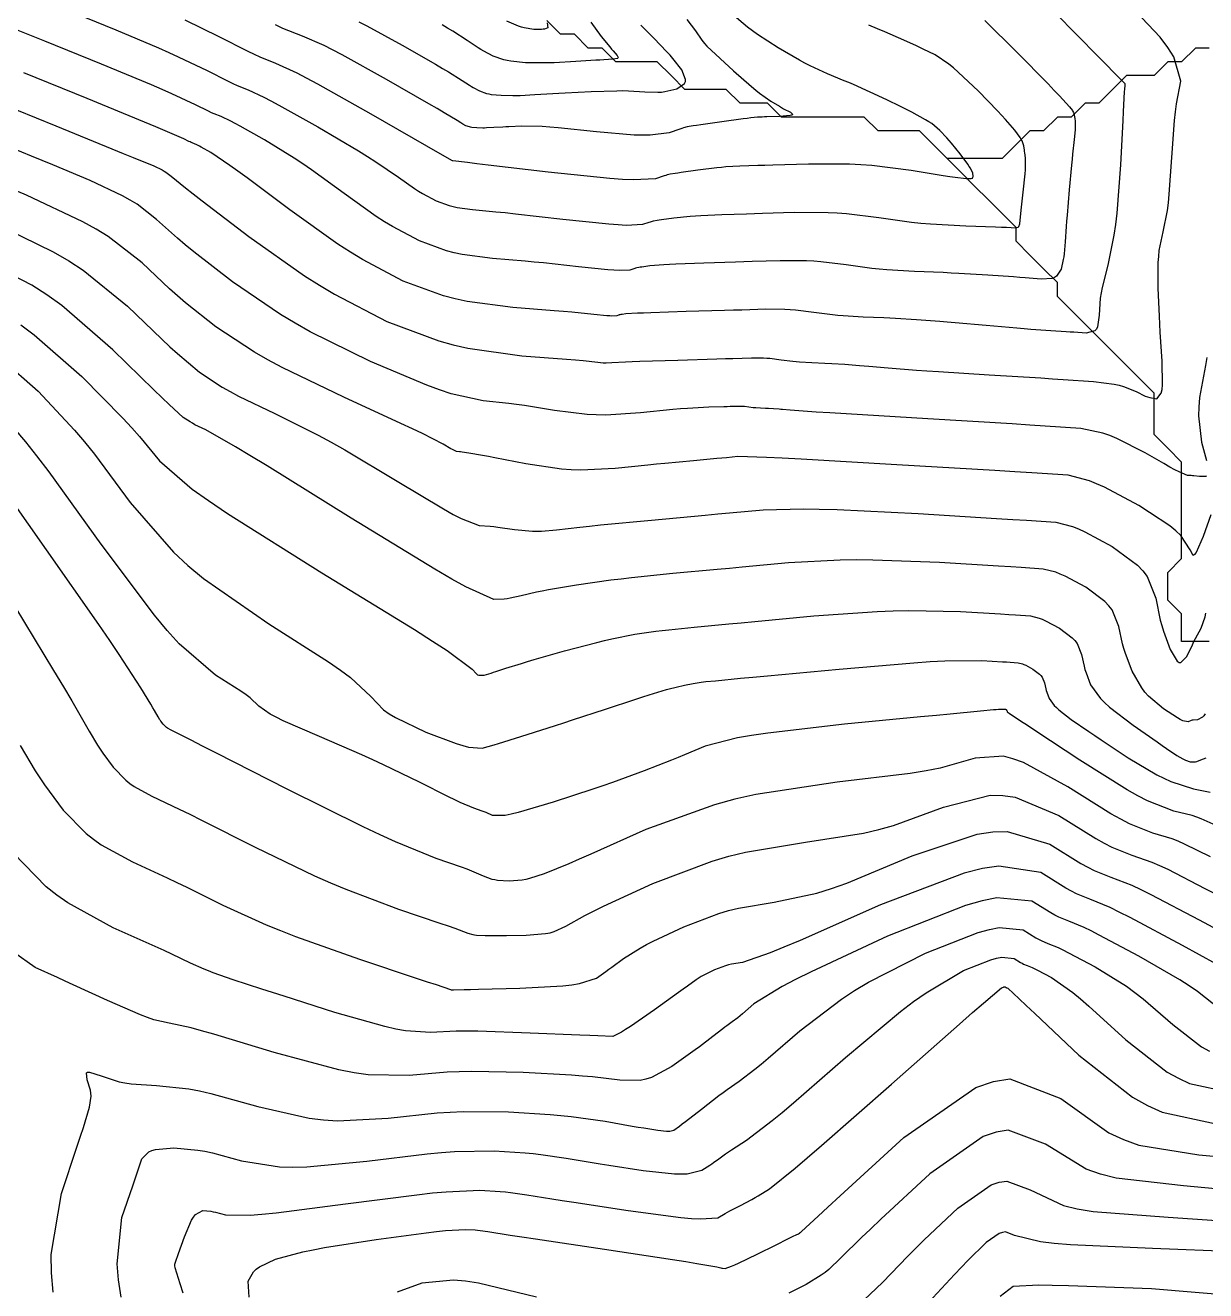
# Model space of a CAD drawing. Header units: metres. Extents: x 837117 to 838479, y 1189012 to 1191015.
# Drawn here: x 838249.1 to 838334.6, y 1189838.2 to 1189929.8 of the extents above; entities that cross this region are included whole.
import ezdxf

# ---------------------------------------------------------------- set-up
doc = ezdxf.new("R2010")
doc.units = ezdxf.units.M
doc.header["$LTSCALE"] = 0.3
for name, color, linetype in [('COTAS 10', 1, 'Continuous'), ('COTAS INT', 252, 'Continuous'), ('DRENAJE', 5, 'Continuous')]:
    doc.layers.add(name, color=color, linetype=linetype)

msp = doc.modelspace()

# ---------------------------------------------------------------- linework, layer by layer
at = {"layer": 'COTAS 10'}
for points in [[(838318.571, 1189930.184), (838320.894, 1189927.883), (838323.155, 1189925.578), (838323.607, 1189925.112), (838323.984, 1189924.72), (838324.719, 1189923.925), (838324.92, 1189923.646), (838324.96, 1189923.58), (838324.994, 1189923.518), (838325.06, 1189923.332), (838325.083, 1189923.166), (838325.09, 1189923.117), (838325.098, 1189923.066), (838325.126, 1189922.869), (838325.131, 1189922.543), (838325.123, 1189922.41), (838325.112, 1189922.259), (838325.041, 1189921.559), (838324.929, 1189920.498), (838324.893, 1189920.119), (838324.853, 1189919.703), (838324.689, 1189917.893), (838324.535, 1189916.067), (838324.501, 1189915.642), (838324.472, 1189915.251), (838324.399, 1189914.127), (838324.324, 1189913.279), (838324.293, 1189913.061), (838324.258, 1189912.851), (838324.095, 1189912.152), (838323.758, 1189911.647), (838323.614, 1189911.558), (838323.448, 1189911.491), (838322.662, 1189911.433), (838321.504, 1189911.529), (838321.102, 1189911.56), (838320.666, 1189911.592), (838318.797, 1189911.722), (838316.706, 1189911.849), (838316.13, 1189911.879), (838315.554, 1189911.907), (838313.484, 1189911.99), (838311.47, 1189912.105), (838310.93, 1189912.152), (838310.397, 1189912.207), (838308.537, 1189912.461), (838306.701, 1189912.689), (838306.183, 1189912.728), (838305.662, 1189912.755), (838303.745, 1189912.765), (838301.718, 1189912.703), (838301.126, 1189912.686), (838300.522, 1189912.668), (838298.233, 1189912.602), (838296.186, 1189912.528), (838295.735, 1189912.506), (838295.334, 1189912.482), (838294.303, 1189912.39), (838293.729, 1189912.31), (838293.617, 1189912.294), (838293.525, 1189912.281), (838293.359, 1189912.257), (838293.263, 1189912.228), (838293.214, 1189912.212), (838293.156, 1189912.193), (838292.866, 1189912.095), (838292.08, 1189912.057), (838291.708, 1189912.076), (838291.27, 1189912.108), (838289.134, 1189912.329), (838286.618, 1189912.605), (838285.941, 1189912.671), (838285.272, 1189912.734), (838282.926, 1189912.924), (838280.721, 1189913.219), (838280.141, 1189913.348), (838279.574, 1189913.496), (838277.637, 1189914.203), (838275.672, 1189915.239), (838275.088, 1189915.596), (838274.487, 1189915.984), (838272.17, 1189917.637), (838269.804, 1189919.36), (838269.173, 1189919.792), (838268.551, 1189920.204), (838266.389, 1189921.531), (838264.632, 1189922.517), (838264.266, 1189922.715), (838263.952, 1189922.88), (838263.25, 1189923.206), (838262.745, 1189923.408), (838262.555, 1189923.495), (838262.342, 1189923.596), (838261.394, 1189924.073), (838259.688, 1189924.866), (838258.998, 1189925.166), (838258.215, 1189925.501), (838254.6, 1189926.998), (838250.493, 1189928.672), (838249.4, 1189929.117), (838248.325, 1189929.555)], [(838290.033, 1189930.048), (838290.793, 1189929.012), (838291.403, 1189928.264), (838291.537, 1189928.104), (838291.655, 1189927.966), (838291.953, 1189927.638), (838292.026, 1189927.48), (838292.003, 1189927.448), (838291.961, 1189927.421), (838291.65, 1189927.367), (838290.973, 1189927.327), (838290.7, 1189927.31), (838290.389, 1189927.29), (838288.956, 1189927.194), (838287.378, 1189927.113), (838286.975, 1189927.102), (838286.588, 1189927.096), (838285.314, 1189927.115), (838284.238, 1189927.219), (838283.976, 1189927.267), (838283.73, 1189927.322), (838282.968, 1189927.59), (838282.278, 1189927.958), (838282.076, 1189928.076), (838281.869, 1189928.202), (838281.083, 1189928.717), (838280.037, 1189929.392), (838279.666, 1189929.618), (838279.26, 1189929.862)], [(838246.477, 1189915.665), (838251.097, 1189913.423), (838252.216, 1189912.761), (838253.266, 1189912.08), (838256.477, 1189909.469), (838258.956, 1189907.075), (838259.544, 1189906.531), (838260.089, 1189906.039), (838261.698, 1189904.69), (838263.343, 1189903.615), (838263.909, 1189903.295), (838264.524, 1189902.966), (838267.146, 1189901.698), (838270.292, 1189900.138), (838271.237, 1189899.625), (838272.214, 1189899.076), (838276.012, 1189896.801), (838279.361, 1189894.783), (838280.055, 1189894.396), (838280.649, 1189894.085), (838281.952, 1189893.582), (838282.737, 1189893.531), (838283.004, 1189893.504), (838283.293, 1189893.472), (838284.514, 1189893.308), (838285.809, 1189893.18), (838286.145, 1189893.169), (838286.47, 1189893.169), (838287.563, 1189893.262), (838289.242, 1189893.471), (838289.937, 1189893.546), (838290.732, 1189893.627), (838294.437, 1189893.981), (838298.327, 1189894.34), (838299.238, 1189894.424), (838300.078, 1189894.502), (838302.516, 1189894.73), (838305.437, 1189894.8), (838306.582, 1189894.779), (838307.873, 1189894.739), (838313.749, 1189894.449), (838319.431, 1189894.106), (838320.599, 1189894.034), (838321.592, 1189893.972), (838323.714, 1189893.83), (838324.936, 1189893.514), (838325.36, 1189893.342), (838325.823, 1189893.133), (838327.805, 1189892.076), (838329.646, 1189890.71), (838330.02, 1189890.307), (838330.333, 1189889.894), (838330.967, 1189888.328), (838330.973, 1189888.313), (838331.285, 1189886.739), (838331.392, 1189886.331), (838331.508, 1189885.934), (838332, 1189884.599), (838332.521, 1189883.758), (838332.655, 1189883.673), (838332.784, 1189883.651), (838333.213, 1189884.107), (838333.613, 1189884.953), (838333.724, 1189885.177), (838333.836, 1189885.398), (838334.239, 1189886.16), (838334.54, 1189886.973), (838334.587, 1189887.226)], [(838334.912, 1189869.573), (838333.04, 1189870.513), (838332.576, 1189870.714), (838332.136, 1189870.889), (838330.747, 1189871.306), (838329.051, 1189871.97), (838328.418, 1189872.302), (838327.715, 1189872.697), (838324.585, 1189874.655), (838321.373, 1189876.418), (838320.617, 1189876.689), (838319.92, 1189876.867), (838317.883, 1189876.727), (838315.341, 1189876.005), (838314.325, 1189875.815), (838313.173, 1189875.63), (838307.883, 1189875.001), (838302.002, 1189874.108), (838300.477, 1189873.757), (838298.997, 1189873.36), (838294.025, 1189871.555), (838290.049, 1189869.784), (838289.196, 1189869.411), (838288.452, 1189869.088), (838286.66, 1189868.341), (838285.607, 1189868.007), (838285.329, 1189867.943), (838285.056, 1189867.893), (838284.116, 1189867.815), (838283.284, 1189867.874), (838283.079, 1189867.909), (838282.885, 1189867.953), (838282.274, 1189868.181), (838281.42, 1189868.548), (838281.071, 1189868.68), (838280.675, 1189868.825), (838278.84, 1189869.459), (838275.878, 1189870.668), (838274.77, 1189871.176), (838273.537, 1189871.759), (838268.048, 1189874.488), (838262.923, 1189877.102), (838261.921, 1189877.611), (838261.099, 1189878.028), (838259.636, 1189878.76), (838259.374, 1189878.903), (838259.31, 1189878.948), (838259.249, 1189878.996), (838259.06, 1189879.191), (838258.903, 1189879.402), (838258.864, 1189879.461), (838258.826, 1189879.519), (838258.701, 1189879.73), (838258.44, 1189880.181), (838258.315, 1189880.39), (838258.167, 1189880.636), (838257.447, 1189881.831), (838255.872, 1189884.237), (838255.186, 1189885.246), (838254.392, 1189886.405), (838250.621, 1189891.831), (838246.832, 1189897.163)], [(838251.104, 1189838.05), (838250.979, 1189839.443), (838250.953, 1189840.784), (838251.686, 1189845.19), (838252.838, 1189848.621), (838253.077, 1189849.347), (838253.281, 1189849.976), (838253.73, 1189851.439), (838253.84, 1189852.251), (838253.83, 1189852.469), (838253.804, 1189852.684), (838253.565, 1189853.439), (838253.504, 1189853.929), (838253.59, 1189853.977), (838253.72, 1189853.988), (838254.562, 1189853.712), (838255.866, 1189853.287), (838256.288, 1189853.205), (838256.736, 1189853.137), (838258.574, 1189853.018), (838260.923, 1189852.772), (838261.693, 1189852.624), (838262.516, 1189852.441), (838265.918, 1189851.491), (838269.64, 1189850.646), (838270.664, 1189850.529), (838271.685, 1189850.462), (838275.348, 1189850.644), (838278.904, 1189851.029), (838279.858, 1189851.09), (838280.798, 1189851.131), (838284.083, 1189851.118), (838287.099, 1189850.925), (838287.87, 1189850.854), (838288.614, 1189850.775), (838291.068, 1189850.425), (838293.037, 1189850.081), (838293.475, 1189850.007), (838293.867, 1189849.941), (838294.893, 1189849.775), (838295.509, 1189849.71), (838295.642, 1189849.707), (838295.758, 1189849.71), (838296.041, 1189849.778), (838296.455, 1189850.081), (838296.654, 1189850.233), (838296.889, 1189850.414), (838298.043, 1189851.316), (838299.311, 1189852.293), (838299.619, 1189852.522), (838299.907, 1189852.732), (838300.793, 1189853.342), (838301.927, 1189854.2), (838302.373, 1189854.567), (838302.876, 1189854.99), (838305.167, 1189856.985), (838308.185, 1189859.282), (838309.146, 1189859.895), (838310.162, 1189860.498), (838314.284, 1189862.594), (838318.09, 1189864.091), (838318.907, 1189864.317), (838319.621, 1189864.461), (838321.345, 1189864.298), (838322.263, 1189863.724), (838322.469, 1189863.608), (838322.655, 1189863.511), (838323.152, 1189863.316), (838323.895, 1189863.01), (838324.235, 1189862.843), (838324.634, 1189862.641), (838326.561, 1189861.611), (838328.829, 1189860.204), (838329.442, 1189859.763), (838330.05, 1189859.299), (838332.194, 1189857.44), (838334.278, 1189855.816), (838334.848, 1189855.502)], [(838309.386, 1189837.06), (838311.166, 1189838.743), (838313.005, 1189840.662), (838313.583, 1189841.237), (838314.191, 1189841.831), (838316.633, 1189844.132), (838319.037, 1189845.811), (838319.621, 1189846.012), (838320.169, 1189846.1), (838321.85, 1189845.464), (838324.265, 1189844.318), (838325.275, 1189844.084), (838326.434, 1189843.886), (838331.85, 1189843.471), (838337.851, 1189843.078), (838339.378, 1189842.894), (838340.847, 1189842.677), (838345.663, 1189841.621), (838349.894, 1189840.236), (838350.994, 1189839.812), (838352.063, 1189839.37), (838355.663, 1189837.626)]]:
    msp.add_lwpolyline(points, dxfattribs=at)
at = {"layer": 'COTAS INT'}
for points in [[(838246.983, 1189924.289), (838251.287, 1189922.535), (838255.338, 1189920.882), (838256.17, 1189920.542), (838256.877, 1189920.252), (838258.384, 1189919.632), (838258.995, 1189919.344), (838259.136, 1189919.265), (838259.265, 1189919.186), (838259.632, 1189918.9), (838260.67, 1189918.056), (838261.223, 1189917.625), (838261.891, 1189917.108), (838265.261, 1189914.529), (838269.302, 1189911.677), (838270.392, 1189910.988), (838271.47, 1189910.342), (838275.261, 1189908.376), (838279.018, 1189906.969), (838280.074, 1189906.677), (838281.138, 1189906.426), (838285.036, 1189905.872), (838288.281, 1189905.633), (838288.932, 1189905.581), (838289.476, 1189905.536), (838290.549, 1189905.425), (838290.932, 1189905.378), (838291.042, 1189905.374), (838291.153, 1189905.372), (838291.565, 1189905.397), (838292.554, 1189905.453), (838293.028, 1189905.472), (838293.588, 1189905.492), (838296.336, 1189905.577), (838299.172, 1189905.658), (838299.788, 1189905.676), (838300.331, 1189905.692), (838301.681, 1189905.732), (838302.542, 1189905.728), (838302.776, 1189905.715), (838303.009, 1189905.698), (838303.834, 1189905.595), (838304.669, 1189905.481), (838304.908, 1189905.457), (838305.15, 1189905.435), (838306.055, 1189905.384), (838306.984, 1189905.347), (838307.502, 1189905.321), (838308.44, 1189905.264), (838309.495, 1189905.185), (838309.827, 1189905.158), (838310.176, 1189905.129), (838311.581, 1189905.004), (838313.627, 1189904.842), (838314.38, 1189904.79), (838315.214, 1189904.734), (838318.901, 1189904.505), (838322.622, 1189904.277), (838323.478, 1189904.221), (838324.259, 1189904.17), (838326.448, 1189904.012), (838327.952, 1189903.821), (838328.301, 1189903.749), (838328.621, 1189903.668), (838329.53, 1189903.305), (838330.197, 1189902.968), (838330.363, 1189902.903), (838330.521, 1189902.851), (838331.026, 1189902.764), (838331.362, 1189903.177), (838331.413, 1189903.439), (838331.447, 1189903.766), (838331.418, 1189905.482), (838331.286, 1189907.594), (838331.254, 1189908.17), (838331.224, 1189908.742), (838331.134, 1189910.78), (838331.141, 1189912.632), (838331.172, 1189913.087), (838331.217, 1189913.518), (838331.484, 1189914.868), (838331.797, 1189916.416), (838331.871, 1189916.972), (838331.938, 1189917.583), (838332.133, 1189920.25), (838332.326, 1189922.938), (838332.392, 1189923.563), (838332.463, 1189924.135), (838332.767, 1189925.769), (838332.272, 1189927.55), (838331.84, 1189928.215), (838331.28, 1189928.955), (838328.189, 1189932.246)], [(838323.678, 1189930.721), (838326.816, 1189927.536), (838327.416, 1189926.926), (838327.901, 1189926.433), (838328.684, 1189925.634), (838328.705, 1189925.605), (838328.709, 1189925.598), (838328.712, 1189925.592), (838328.719, 1189925.572), (838328.722, 1189925.555), (838328.722, 1189925.55), (838328.723, 1189925.545), (838328.726, 1189925.525), (838328.726, 1189925.477), (838328.725, 1189925.462), (838328.717, 1189925.39), (838328.706, 1189925.28), (838328.702, 1189925.241), (838328.698, 1189925.198), (838328.681, 1189925.011), (838328.626, 1189924.07), (838328.598, 1189923.551), (838328.564, 1189922.921), (838328.397, 1189919.712), (838328.132, 1189916.203), (838328.037, 1189915.383), (838327.932, 1189914.629), (838327.477, 1189912.452), (838327.07, 1189910.834), (838326.995, 1189910.432), (838326.938, 1189910.049), (838326.87, 1189908.831), (838326.748, 1189907.968), (838326.656, 1189907.808), (838326.539, 1189907.684), (838325.906, 1189907.522), (838325.029, 1189907.587), (838324.758, 1189907.605), (838324.475, 1189907.624), (838323.35, 1189907.694), (838321.902, 1189907.796), (838321.415, 1189907.835), (838320.891, 1189907.879), (838318.686, 1189908.074), (838316.419, 1189908.276), (838315.856, 1189908.323), (838315.32, 1189908.366), (838313.619, 1189908.493), (838312.104, 1189908.585), (838311.686, 1189908.607), (838311.269, 1189908.627), (838309.769, 1189908.687), (838308.31, 1189908.77), (838307.919, 1189908.805), (838307.533, 1189908.844), (838306.185, 1189909.028), (838304.855, 1189909.194), (838304.48, 1189909.221), (838304.102, 1189909.241), (838302.713, 1189909.249), (838300.971, 1189909.196), (838300.371, 1189909.178), (838299.719, 1189909.159), (838296.939, 1189909.08), (838294.373, 1189909), (838293.857, 1189908.981), (838293.424, 1189908.963), (838292.562, 1189908.911), (838292.306, 1189908.875), (838292.256, 1189908.868), (838292.215, 1189908.862), (838292.141, 1189908.851), (838292.098, 1189908.839), (838292.076, 1189908.832), (838292.05, 1189908.823), (838291.921, 1189908.779), (838291.57, 1189908.762), (838291.404, 1189908.771), (838291.209, 1189908.785), (838290.257, 1189908.883), (838288.66, 1189909.04), (838288.06, 1189909.091), (838287.39, 1189909.145), (838284.396, 1189909.369), (838281.083, 1189909.812), (838280.211, 1189910.005), (838279.36, 1189910.228), (838276.449, 1189911.289), (838273.497, 1189912.847), (838272.62, 1189913.383), (838271.716, 1189913.966), (838268.235, 1189916.449), (838265.136, 1189918.778), (838264.474, 1189919.263), (838263.896, 1189919.679), (838262.517, 1189920.603), (838261.825, 1189920.992), (838261.681, 1189921.069), (838261.557, 1189921.135), (838261.28, 1189921.263), (838261.081, 1189921.342), (838261.006, 1189921.377), (838260.923, 1189921.417), (838260.549, 1189921.605), (838259.217, 1189922.186), (838258.529, 1189922.474), (838257.703, 1189922.817), (838253.567, 1189924.512), (838248.969, 1189926.386)], [(838252.018, 1189930.957), (838255.632, 1189929.484), (838258.726, 1189928.185), (838259.468, 1189927.858), (838260.159, 1189927.547), (838262.238, 1189926.542), (838263.762, 1189925.775), (838264.103, 1189925.613), (838264.409, 1189925.473), (838265.22, 1189925.149), (838266.347, 1189924.626), (838266.852, 1189924.36), (838267.44, 1189924.042), (838270.261, 1189922.458), (838273.206, 1189920.73), (838273.872, 1189920.321), (838274.473, 1189919.942), (838276.104, 1189918.824), (838277.257, 1189918.002), (838277.556, 1189917.809), (838277.847, 1189917.632), (838278.824, 1189917.116), (838279.788, 1189916.765), (838280.07, 1189916.691), (838280.359, 1189916.627), (838281.456, 1189916.48), (838283.155, 1189916.322), (838283.823, 1189916.252), (838284.576, 1189916.169), (838288.012, 1189915.774), (838291.331, 1189915.431), (838292.012, 1189915.382), (838292.589, 1189915.352), (838293.811, 1189915.411), (838294.262, 1189915.563), (838294.352, 1189915.593), (838294.428, 1189915.618), (838294.578, 1189915.662), (838294.835, 1189915.7), (838294.978, 1189915.72), (838295.153, 1189915.745), (838296.044, 1189915.87), (838297.244, 1189916.002), (838297.614, 1189916.031), (838297.999, 1189916.057), (838299.527, 1189916.124), (838301.325, 1189916.176), (838301.882, 1189916.193), (838302.464, 1189916.21), (838304.776, 1189916.282), (838307.221, 1189916.269), (838307.886, 1189916.234), (838308.547, 1189916.185), (838310.889, 1189915.893), (838313.261, 1189915.569), (838313.941, 1189915.5), (838314.63, 1189915.439), (838317.198, 1189915.294), (838319.355, 1189915.22), (838319.784, 1189915.204), (838320.141, 1189915.191), (838320.821, 1189915.163), (838320.989, 1189915.198), (838321.023, 1189915.225), (838321.052, 1189915.259), (838321.109, 1189915.445), (838321.161, 1189915.937), (838321.186, 1189916.165), (838321.216, 1189916.433), (838321.366, 1189917.729), (838321.5, 1189919.056), (838321.521, 1189919.343), (838321.535, 1189919.595), (838321.525, 1189920.214), (838321.472, 1189920.587), (838321.458, 1189920.683), (838321.445, 1189920.777), (838321.4, 1189921.092), (838321.275, 1189921.444), (838321.212, 1189921.562), (838321.135, 1189921.688), (838320.755, 1189922.217), (838320.067, 1189923.007), (838319.798, 1189923.298), (838319.494, 1189923.62), (838318.111, 1189925.046), (838316.652, 1189926.441), (838316.3, 1189926.744), (838315.972, 1189927.011), (838314.974, 1189927.673), (838314.112, 1189928.098), (838313.869, 1189928.215), (838313.624, 1189928.332), (838312.722, 1189928.754), (838311.345, 1189929.348), (838310.801, 1189929.574), (838310.185, 1189929.826)], [(838260.63, 1189930.227), (838263.083, 1189929.011), (838265.182, 1189927.954), (838265.651, 1189927.731), (838266.072, 1189927.538), (838267.189, 1189927.092), (838268.737, 1189926.374), (838269.43, 1189926.009), (838270.237, 1189925.573), (838274.106, 1189923.402), (838279.098, 1189920.547), (838280.004, 1189920.029), (838280.006, 1189920.027), (838280.012, 1189920.024), (838280.038, 1189920.024), (838280.041, 1189920.025), (838280.05, 1189920.025), (838281.112, 1189919.901), (838281.778, 1189919.823), (838282.605, 1189919.725), (838286.936, 1189919.214), (838291.41, 1189918.752), (838292.327, 1189918.686), (838293.105, 1189918.646), (838294.756, 1189918.726), (838295.368, 1189918.933), (838295.49, 1189918.974), (838295.593, 1189919.007), (838295.796, 1189919.068), (838296.145, 1189919.119), (838296.339, 1189919.146), (838296.576, 1189919.18), (838297.785, 1189919.349), (838299.154, 1189919.521), (838299.492, 1189919.555), (838299.812, 1189919.585), (838300.821, 1189919.646), (838302.129, 1189919.685), (838302.637, 1189919.7), (838303.21, 1189919.718), (838305.808, 1189919.798), (838308.781, 1189919.783), (838309.59, 1189919.74), (838310.393, 1189919.681), (838313.241, 1189919.326), (838315.561, 1189918.951), (838316.031, 1189918.879), (838316.426, 1189918.82), (838317.231, 1189918.72), (838317.494, 1189918.719), (838317.548, 1189918.721), (838317.594, 1189918.726), (838317.692, 1189918.752), (838317.72, 1189918.827), (838317.723, 1189918.862), (838317.723, 1189918.903), (838317.704, 1189919.102), (838317.543, 1189919.463), (838317.454, 1189919.606), (838317.345, 1189919.768), (838316.79, 1189920.508), (838316.151, 1189921.293), (838315.989, 1189921.484), (838315.833, 1189921.662), (838315.327, 1189922.209), (838314.733, 1189922.699), (838314.522, 1189922.841), (838314.29, 1189922.986), (838313.287, 1189923.536), (838312.136, 1189924.104), (838311.811, 1189924.261), (838311.484, 1189924.417), (838310.279, 1189924.98), (838309.063, 1189925.525), (838308.728, 1189925.67), (838308.394, 1189925.812), (838307.193, 1189926.306), (838305.917, 1189926.884), (838305.535, 1189927.079), (838305.141, 1189927.29), (838303.613, 1189928.18), (838302.121, 1189929.157), (838301.749, 1189929.423), (838301.395, 1189929.687), (838300.264, 1189930.624)], [(838296.996, 1189930.244), (838297.615, 1189929.43), (838298.09, 1189928.757), (838298.187, 1189928.623), (838298.268, 1189928.512), (838298.434, 1189928.302), (838300.38, 1189926.53), (838301.68, 1189925.383), (838301.984, 1189925.13), (838302.265, 1189924.904), (838303.077, 1189924.32), (838303.694, 1189923.954), (838303.851, 1189923.866), (838304.003, 1189923.783), (838304.503, 1189923.533), (838304.661, 1189923.354), (838304.597, 1189923.318), (838304.487, 1189923.286), (838303.701, 1189923.217), (838302.794, 1189923.189), (838302.608, 1189923.183), (838302.45, 1189923.178), (838302.115, 1189923.168), (838301.625, 1189923.113), (838301.371, 1189923.08), (838301.064, 1189923.04), (838299.526, 1189922.828), (838298, 1189922.615), (838297.701, 1189922.572), (838297.455, 1189922.537), (838297.015, 1189922.473), (838296.758, 1189922.397), (838296.629, 1189922.355), (838296.473, 1189922.304), (838295.702, 1189922.042), (838294.325, 1189921.857), (838293.788, 1189921.855), (838293.184, 1189921.873), (838290.443, 1189922.112), (838287.681, 1189922.404), (838287.064, 1189922.456), (838286.512, 1189922.494), (838285.052, 1189922.527), (838284.105, 1189922.479), (838283.876, 1189922.467), (838283.661, 1189922.455), (838283.005, 1189922.414), (838282.476, 1189922.387), (838282.341, 1189922.383), (838282.211, 1189922.381), (838281.783, 1189922.387), (838281.422, 1189922.422), (838281.334, 1189922.438), (838281.252, 1189922.457), (838280.996, 1189922.547), (838280.764, 1189922.67), (838280.696, 1189922.71), (838280.627, 1189922.752), (838280.363, 1189922.925), (838279.411, 1189923.495), (838278.907, 1189923.788), (838278.299, 1189924.14), (838275.238, 1189925.897), (838272.03, 1189927.679), (838271.33, 1189928.047), (838270.712, 1189928.359), (838269.159, 1189929.035), (838267.736, 1189929.603), (838267.199, 1189929.849)], [(838273.231, 1189930.084), (838273.823, 1189929.785), (838276.37, 1189928.392), (838278.78, 1189927.001), (838279.286, 1189926.703), (838279.724, 1189926.444), (838280.723, 1189925.821), (838281.248, 1189925.477), (838281.386, 1189925.393), (838281.521, 1189925.314), (838281.982, 1189925.069), (838282.491, 1189924.89), (838282.655, 1189924.853), (838282.83, 1189924.821), (838283.548, 1189924.751), (838284.399, 1189924.738), (838284.658, 1189924.742), (838284.927, 1189924.75), (838285.981, 1189924.804), (838287.286, 1189924.885), (838287.713, 1189924.909), (838288.169, 1189924.934), (838290.054, 1189925.03), (838291.911, 1189925.088), (838292.35, 1189925.089), (838292.756, 1189925.084), (838293.949, 1189925.01), (838294.9, 1189924.973), (838295.154, 1189924.99), (838295.402, 1189925.02), (838296.264, 1189925.227), (838296.827, 1189925.609), (838296.887, 1189925.75), (838296.906, 1189925.905), (838296.63, 1189926.589), (838295.986, 1189927.416), (838295.774, 1189927.661), (838295.546, 1189927.913), (838294.601, 1189928.881), (838293.649, 1189929.835)], [(838286.876, 1189930.008), (838286.925, 1189929.643), (838286.688, 1189929.554), (838286.586, 1189929.54), (838286.469, 1189929.53), (838285.915, 1189929.53), (838285.215, 1189929.637), (838285.006, 1189929.694), (838284.79, 1189929.763), (838283.955, 1189930.112)], [(838334.629, 1189897.168), (838334.564, 1189897.143), (838334.487, 1189897.127), (838334.117, 1189897.137), (838333.715, 1189897.187), (838333.619, 1189897.197), (838333.53, 1189897.206), (838333.261, 1189897.22), (838332.652, 1189897.472), (838332.348, 1189897.629), (838331.985, 1189897.824), (838331.537, 1189898.079), (838330.185, 1189898.847), (838328.143, 1189899.892), (838327.628, 1189900.101), (838327.135, 1189900.276), (838325.537, 1189900.618), (838322.951, 1189900.795), (838321.836, 1189900.866), (838320.547, 1189900.947), (838314.451, 1189901.316), (838308.526, 1189901.672), (838307.344, 1189901.745), (838306.362, 1189901.806), (838304.476, 1189901.934), (838303.933, 1189901.982), (838303.798, 1189901.994), (838303.67, 1189902.004), (838303.262, 1189902.034), (838302.899, 1189902.056), (838302.799, 1189902.062), (838302.699, 1189902.067), (838302.34, 1189902.081), (838301.991, 1189902.101), (838301.897, 1189902.109), (838301.804, 1189902.119), (838301.482, 1189902.163), (838301.163, 1189902.202), (838301.073, 1189902.209), (838300.983, 1189902.214), (838300.65, 1189902.215), (838300.128, 1189902.2), (838299.918, 1189902.194), (838299.68, 1189902.187), (838298.584, 1189902.156), (838297.047, 1189902.07), (838296.531, 1189902.028), (838295.976, 1189901.979), (838293.644, 1189901.739), (838291.115, 1189901.589), (838290.435, 1189901.597), (838289.764, 1189901.627), (838287.416, 1189901.914), (838285.23, 1189902.282), (838284.661, 1189902.363), (838284.109, 1189902.435), (838282.246, 1189902.619), (838279.923, 1189903.131), (838279.08, 1189903.41), (838278.151, 1189903.748), (838274.074, 1189905.463), (838269.716, 1189907.629), (838268.61, 1189908.252), (838267.548, 1189908.884), (838264.074, 1189911.249), (838261.29, 1189913.419), (838260.664, 1189913.927), (838260.099, 1189914.396), (838258.58, 1189915.756), (838257.166, 1189916.859), (838256.667, 1189917.165), (838256.122, 1189917.471), (838253.768, 1189918.58), (838251.065, 1189919.705), (838250.301, 1189920.021), (838249.531, 1189920.338), (838246.689, 1189921.502)], [(838334.949, 1189894.361), (838334.385, 1189892.779), (838333.874, 1189891.629), (838333.765, 1189891.487), (838333.669, 1189891.422), (838333.44, 1189891.825), (838332.785, 1189892.867), (838332.422, 1189893.205), (838331.979, 1189893.564), (838330.504, 1189894.527), (838329.721, 1189895.039), (838327.252, 1189896.356), (838326.676, 1189896.616), (838326.147, 1189896.83), (838324.625, 1189897.224), (838321.982, 1189897.401), (838320.746, 1189897.478), (838319.291, 1189897.568), (838312.215, 1189897.994), (838305.274, 1189898.392), (838303.903, 1189898.463), (838302.772, 1189898.518), (838300.68, 1189898.577), (838299.863, 1189898.501), (838299.537, 1189898.47), (838299.166, 1189898.436), (838297.467, 1189898.28), (838295.392, 1189898.081), (838294.785, 1189898.02), (838294.164, 1189897.956), (838291.807, 1189897.705), (838289.323, 1189897.595), (838288.623, 1189897.62), (838287.917, 1189897.669), (838285.324, 1189898.046), (838283.095, 1189898.492), (838282.618, 1189898.585), (838282.202, 1189898.664), (838281.211, 1189898.838), (838280.713, 1189898.909), (838280.609, 1189898.923), (838280.519, 1189898.934), (838280.319, 1189898.953), (838280.106, 1189899.035), (838280.009, 1189899.086), (838279.896, 1189899.149), (838279.349, 1189899.478), (838277.846, 1189900.249), (838277.13, 1189900.591), (838276.284, 1189900.988), (838272.143, 1189902.886), (838267.688, 1189905.041), (838266.643, 1189905.6), (838265.681, 1189906.143), (838262.886, 1189907.97), (838260.689, 1189909.729), (838260.104, 1189910.229), (838259.528, 1189910.736), (838257.529, 1189912.613), (838255.067, 1189914.532), (838254.199, 1189915.064), (838253.25, 1189915.598), (838249.151, 1189917.529), (838245.254, 1189919.157)], [(838334.545, 1189879.95), (838334.44, 1189879.809), (838334.336, 1189879.695), (838333.984, 1189879.515), (838333.676, 1189879.492), (838333.6, 1189879.478), (838333.529, 1189879.46), (838333.305, 1189879.369), (838332.911, 1189879.443), (838332.732, 1189879.529), (838332.523, 1189879.644), (838331.514, 1189880.3), (838330.432, 1189881.231), (838330.177, 1189881.521), (838329.941, 1189881.823), (838329.248, 1189883.029), (838328.755, 1189884.314), (838328.645, 1189884.667), (838328.545, 1189885.018), (838328.28, 1189886.273), (838327.798, 1189887.466), (838327.561, 1189887.778), (838327.279, 1189888.082), (838325.89, 1189889.112), (838324.394, 1189889.91), (838324.045, 1189890.068), (838323.724, 1189890.197), (838322.802, 1189890.436), (838321.201, 1189890.544), (838320.452, 1189890.59), (838319.571, 1189890.645), (838315.283, 1189890.903), (838310.473, 1189891.087), (838309.262, 1189891.094), (838308.103, 1189891.082), (838304.353, 1189890.884), (838300.995, 1189890.568), (838300.083, 1189890.483), (838299.179, 1189890.399), (838295.98, 1189890.103), (838292.994, 1189889.798), (838292.224, 1189889.708), (838291.478, 1189889.616), (838288.993, 1189889.262), (838286.965, 1189888.92), (838286.508, 1189888.835), (838286.096, 1189888.754), (838284.986, 1189888.497), (838284.187, 1189888.316), (838283.972, 1189888.282), (838283.759, 1189888.257), (838283.01, 1189888.225), (838280.979, 1189889.14), (838279.958, 1189889.71), (838278.738, 1189890.419), (838272.675, 1189894.123), (838266.582, 1189897.903), (838265.344, 1189898.658), (838264.3, 1189899.288), (838262.149, 1189900.511), (838261.36, 1189900.892), (838261.176, 1189900.991), (838261.005, 1189901.087), (838260.511, 1189901.41), (838259.488, 1189902.349), (838258.984, 1189902.834), (838258.385, 1189903.415), (838255.426, 1189906.325), (838251.713, 1189909.524), (838250.639, 1189910.288), (838249.545, 1189910.998), (838245.426, 1189913.122)], [(838248.76, 1189908.113), (838249.714, 1189907.41), (838253.169, 1189904.374), (838256.138, 1189901.355), (838256.786, 1189900.663), (838257.358, 1189900.033), (838258.795, 1189898.278), (838261.173, 1189896.213), (838262.338, 1189895.388), (838263.723, 1189894.453), (838270.557, 1189890.162), (838277.258, 1189886.044), (838278.56, 1189885.219), (838279.621, 1189884.53), (838281.451, 1189883.179), (838281.745, 1189882.832), (838281.838, 1189882.777), (838281.934, 1189882.739), (838282.323, 1189882.749), (838282.815, 1189882.901), (838282.977, 1189882.952), (838283.15, 1189883.008), (838283.87, 1189883.244), (838285.006, 1189883.596), (838285.443, 1189883.725), (838285.932, 1189883.868), (838288.136, 1189884.498), (838290.466, 1189885.121), (838291.034, 1189885.259), (838291.568, 1189885.383), (838293.218, 1189885.707), (838294.75, 1189885.924), (838295.209, 1189885.981), (838295.683, 1189886.037), (838297.523, 1189886.225), (838300.032, 1189886.458), (838300.928, 1189886.542), (838301.911, 1189886.634), (838306.189, 1189887.037), (838310.768, 1189887.365), (838311.941, 1189887.409), (838313.072, 1189887.434), (838316.817, 1189887.357), (838319.71, 1189887.183), (838320.305, 1189887.146), (838320.81, 1189887.115), (838321.891, 1189887.042), (838322.513, 1189886.881), (838322.73, 1189886.794), (838322.965, 1189886.687), (838323.975, 1189886.149), (838324.912, 1189885.454), (838325.102, 1189885.249), (838325.262, 1189885.038), (838325.588, 1189884.233), (838325.766, 1189883.386), (838325.833, 1189883.149), (838325.908, 1189882.911), (838326.241, 1189882.044), (838326.947, 1189881.064), (838327.256, 1189880.754), (838327.616, 1189880.428), (838329.327, 1189879.115), (838331.05, 1189877.915), (838331.417, 1189877.661), (838331.736, 1189877.441), (838332.492, 1189876.926), (838332.909, 1189876.678), (838333.015, 1189876.625), (838333.117, 1189876.58), (838333.451, 1189876.472), (838333.755, 1189876.457), (838333.839, 1189876.469), (838333.923, 1189876.488), (838334.223, 1189876.615), (838334.607, 1189876.754)], [(838334.655, 1189905.759), (838334.552, 1189905.184), (838334.134, 1189902.861), (838334.074, 1189902.171), (838334.05, 1189901.529), (838334.269, 1189899.619), (838334.623, 1189898.299)], [(838247.379, 1189905.629), (838250.004, 1189903.323), (838252.627, 1189900.503), (838253.352, 1189899.645), (838254.075, 1189898.754), (838256.681, 1189895.257), (838259.799, 1189891.647), (838260.846, 1189890.684), (838261.973, 1189889.738), (838266.704, 1189886.453), (838271.032, 1189883.712), (838271.904, 1189883.109), (838272.634, 1189882.572), (838274.093, 1189881.196), (838275.032, 1189880.232), (838275.434, 1189879.955), (838275.898, 1189879.674), (838278.088, 1189878.623), (838280.291, 1189877.787), (838280.763, 1189877.641), (838281.175, 1189877.533), (838282.165, 1189877.449), (838283.03, 1189877.698), (838283.362, 1189877.799), (838283.736, 1189877.913), (838285.423, 1189878.442), (838287.482, 1189879.101), (838288.09, 1189879.299), (838288.714, 1189879.502), (838291.108, 1189880.29), (838293.307, 1189881.01), (838293.81, 1189881.171), (838294.266, 1189881.315), (838295.528, 1189881.695), (838296.406, 1189881.93), (838296.62, 1189881.982), (838296.822, 1189882.029), (838297.444, 1189882.151), (838298.021, 1189882.233), (838298.194, 1189882.255), (838298.373, 1189882.276), (838299.066, 1189882.346), (838300.885, 1189882.517), (838301.773, 1189882.6), (838302.828, 1189882.7), (838308.026, 1189883.19), (838313.433, 1189883.647), (838314.62, 1189883.725), (838315.672, 1189883.782), (838318.351, 1189883.812), (838319.85, 1189883.721), (838320.158, 1189883.702), (838320.42, 1189883.686), (838320.98, 1189883.648), (838321.302, 1189883.565), (838321.414, 1189883.52), (838321.536, 1189883.465), (838322.059, 1189883.186), (838322.545, 1189882.825), (838322.643, 1189882.719), (838322.726, 1189882.61), (838322.895, 1189882.193), (838322.987, 1189881.754), (838323.022, 1189881.632), (838323.061, 1189881.508), (838323.233, 1189881.059), (838323.599, 1189880.551), (838323.759, 1189880.391), (838323.946, 1189880.222), (838324.832, 1189879.542), (838326.108, 1189878.667), (838326.54, 1189878.375), (838327.005, 1189878.062), (838328.971, 1189876.755), (838331.025, 1189875.533), (838331.546, 1189875.273), (838332.047, 1189875.048), (838333.688, 1189874.521), (838334.903, 1189874.279)], [(838335.323, 1189871.854), (838334.254, 1189872.343), (838333.929, 1189872.461), (838333.591, 1189872.571), (838332.266, 1189872.904), (838330.363, 1189873.64), (838329.662, 1189874.005), (838328.885, 1189874.438), (838325.449, 1189876.584), (838322.274, 1189878.684), (838321.662, 1189879.089), (838321.166, 1189879.418), (838320.337, 1189879.968), (838320.275, 1189880.015), (838320.262, 1189880.027), (838320.251, 1189880.038), (838320.226, 1189880.074), (838320.214, 1189880.105), (838320.211, 1189880.114), (838320.208, 1189880.122), (838320.202, 1189880.153), (838320.19, 1189880.182), (838320.184, 1189880.19), (838320.178, 1189880.197), (838320.144, 1189880.222), (838320.107, 1189880.242), (838320.099, 1189880.246), (838320.091, 1189880.249), (838320.068, 1189880.255), (838320.029, 1189880.257), (838320.011, 1189880.258), (838319.99, 1189880.26), (838319.885, 1189880.266), (838319.56, 1189880.251), (838319.4, 1189880.239), (838319.209, 1189880.223), (838318.267, 1189880.138), (838316.06, 1189879.926), (838315.072, 1189879.83), (838313.921, 1189879.719), (838308.404, 1189879.184), (838302.852, 1189878.553), (838301.678, 1189878.382), (838300.662, 1189878.212), (838298.308, 1189877.609), (838296.828, 1189876.972), (838296.363, 1189876.78), (838295.874, 1189876.582), (838293.911, 1189875.813), (838291.611, 1189874.971), (838290.909, 1189874.726), (838290.18, 1189874.477), (838287.315, 1189873.538), (838284.785, 1189872.799), (838284.267, 1189872.677), (838283.829, 1189872.59), (838282.905, 1189872.571), (838282.453, 1189872.784), (838282.312, 1189872.843), (838282.164, 1189872.902), (838281.573, 1189873.115), (838280.581, 1189873.531), (838280.18, 1189873.719), (838279.725, 1189873.937), (838277.627, 1189874.987), (838275.024, 1189876.256), (838274.251, 1189876.614), (838273.455, 1189876.973), (838270.389, 1189878.294), (838267.759, 1189879.446), (838267.238, 1189879.701), (838266.806, 1189879.927), (838265.994, 1189880.509), (838265.373, 1189881.094), (838265.062, 1189881.322), (838264.692, 1189881.579), (838262.851, 1189882.744), (838260.222, 1189885.023), (838259.354, 1189885.981), (838258.426, 1189887.081), (838254.567, 1189892.236), (838250.793, 1189897.474), (838249.918, 1189898.627), (838249.117, 1189899.65), (838246.838, 1189902.271)], [(838247.627, 1189888.873), (838251.119, 1189883.084), (838251.833, 1189881.892), (838252.438, 1189880.877), (838253.707, 1189878.694), (838254.31, 1189877.671), (838254.494, 1189877.387), (838254.686, 1189877.104), (838255.443, 1189876.079), (838256.362, 1189875.135), (838256.656, 1189874.903), (838256.968, 1189874.682), (838258.237, 1189873.989), (838260.224, 1189873.049), (838260.988, 1189872.673), (838261.845, 1189872.247), (838265.715, 1189870.289), (838270.032, 1189868.21), (838271.171, 1189867.708), (838272.286, 1189867.238), (838276.108, 1189865.804), (838279.107, 1189864.79), (838279.703, 1189864.585), (838280.196, 1189864.412), (838281.128, 1189864.059), (838281.485, 1189863.946), (838281.615, 1189863.924), (838281.758, 1189863.906), (838282.39, 1189863.876), (838283.282, 1189863.878), (838283.589, 1189863.881), (838283.922, 1189863.885), (838285.345, 1189863.905), (838286.756, 1189864.023), (838287.082, 1189864.088), (838287.381, 1189864.167), (838288.224, 1189864.568), (838289.593, 1189865.341), (838290.223, 1189865.653), (838290.961, 1189866.009), (838294.533, 1189867.65), (838298.834, 1189869.279), (838300.032, 1189869.626), (838301.233, 1189869.928), (838305.595, 1189870.647), (838309.794, 1189871.295), (838310.892, 1189871.554), (838311.963, 1189871.847), (838315.595, 1189873.189), (838318.973, 1189874.048), (838319.883, 1189874.037), (838320.782, 1189873.917), (838323.937, 1189872.584), (838326.625, 1189870.902), (838327.229, 1189870.563), (838327.772, 1189870.278), (838329.228, 1189869.708), (838330.681, 1189869.208), (838331.223, 1189868.968), (838331.825, 1189868.684), (838334.502, 1189867.291), (838337.153, 1189865.959)], [(838248.712, 1189877.657), (838249.793, 1189875.822), (838250.124, 1189875.314), (838250.469, 1189874.805), (838251.827, 1189872.968), (838253.475, 1189871.275), (838254.003, 1189870.857), (838254.562, 1189870.462), (838256.837, 1189869.219), (838259.348, 1189868.071), (838260.055, 1189867.735), (838260.767, 1189867.392), (838263.382, 1189866.089), (838266.512, 1189864.667), (838267.548, 1189864.249), (838268.658, 1189863.819), (838273.28, 1189862.181), (838277.396, 1189860.804), (838278.186, 1189860.539), (838278.826, 1189860.325), (838279.874, 1189859.975), (838279.928, 1189859.96), (838279.94, 1189859.957), (838279.95, 1189859.955), (838279.977, 1189859.953), (838280.004, 1189859.955), (838280.027, 1189859.955), (838280.083, 1189859.953), (838280.862, 1189859.97), (838281.329, 1189859.982), (838281.906, 1189859.996), (838284.9, 1189860.075), (838288.006, 1189860.244), (838288.654, 1189860.316), (838289.209, 1189860.398), (838290.447, 1189860.786), (838291.134, 1189861.286), (838291.342, 1189861.438), (838291.558, 1189861.597), (838292.4, 1189862.222), (838293.612, 1189862.979), (838294.061, 1189863.222), (838294.56, 1189863.478), (838296.769, 1189864.521), (838299.311, 1189865.484), (838300.019, 1189865.689), (838300.729, 1189865.868), (838303.307, 1189866.292), (838306.416, 1189866.96), (838307.46, 1189867.292), (838308.584, 1189867.688), (838313.307, 1189869.65), (838318.027, 1189871.23), (838319.149, 1189871.384), (838320.191, 1189871.417), (838323.289, 1189870.512), (838325.534, 1189869.108), (838326.039, 1189868.824), (838326.492, 1189868.587), (838327.709, 1189868.11), (838329.226, 1189867.526), (838329.87, 1189867.221), (838330.61, 1189866.854), (838334.092, 1189865.01), (838337.476, 1189863.208)], [(838336.581, 1189861.122), (838332.884, 1189863.165), (838329.1, 1189865.186), (838328.317, 1189865.584), (838327.649, 1189865.912), (838326.19, 1189866.512), (838325.213, 1189866.895), (838324.849, 1189867.085), (838324.444, 1189867.313), (838322.641, 1189868.441), (838319.6, 1189868.916), (838318.415, 1189868.732), (838317.08, 1189868.411), (838311.018, 1189866.112), (838305.205, 1189863.53), (838304.027, 1189863.031), (838303.037, 1189862.625), (838301.018, 1189861.938), (838300.224, 1189861.807), (838300.006, 1189861.752), (838299.788, 1189861.689), (838299.005, 1189861.392), (838298.325, 1189861.071), (838298.171, 1189860.992), (838298.033, 1189860.918), (838297.659, 1189860.684), (838297.03, 1189860.226), (838296.731, 1189860.009), (838296.377, 1189859.753), (838294.645, 1189858.506), (838292.914, 1189857.297), (838292.56, 1189857.066), (838292.261, 1189856.879), (838291.631, 1189856.58), (838290.546, 1189856.612), (838289.958, 1189856.635), (838289.247, 1189856.664), (838285.64, 1189856.821), (838281.848, 1189856.944), (838281.019, 1189856.953), (838280.285, 1189856.951), (838278.434, 1189856.85), (838276.625, 1189856.97), (838275.919, 1189857.106), (838275.123, 1189857.288), (838271.505, 1189858.315), (838267.818, 1189859.48), (838266.978, 1189859.748), (838266.217, 1189859.992), (838264.121, 1189860.677), (838262.687, 1189861.185), (838262.342, 1189861.319), (838262.021, 1189861.448), (838261.05, 1189861.89), (838259.689, 1189862.538), (838259.122, 1189862.797), (838258.472, 1189863.092), (838255.437, 1189864.448), (838252.155, 1189866.241), (838251.349, 1189866.811), (838250.588, 1189867.414), (838248.21, 1189869.856)], [(838335.603, 1189858.558), (838333.98, 1189859.832), (838333.376, 1189860.236), (838332.705, 1189860.663), (838329.723, 1189862.388), (838326.867, 1189863.913), (838326.276, 1189864.214), (838325.772, 1189864.461), (838324.671, 1189864.914), (838323.934, 1189865.203), (838323.659, 1189865.347), (838323.353, 1189865.518), (838321.993, 1189866.37), (838319.439, 1189866.61), (838318.38, 1189866.397), (838317.17, 1189866.063), (838311.529, 1189863.844), (838306.008, 1189861.258), (838304.872, 1189860.692), (838303.907, 1189860.191), (838301.844, 1189858.924), (838301.026, 1189858.212), (838300.847, 1189858.061), (838300.688, 1189857.93), (838300.283, 1189857.624), (838299.9, 1189857.353), (838299.755, 1189857.245), (838299.593, 1189857.122), (838298.865, 1189856.557), (838297.901, 1189855.823), (838297.59, 1189855.594), (838297.26, 1189855.353), (838295.908, 1189854.39), (838294.431, 1189853.607), (838294.022, 1189853.479), (838293.613, 1189853.391), (838292.137, 1189853.398), (838290.163, 1189853.642), (838289.441, 1189853.704), (838288.643, 1189853.763), (838285.126, 1189853.957), (838281.421, 1189854.033), (838280.504, 1189854.019), (838279.635, 1189853.988), (838276.891, 1189853.747), (838273.907, 1189853.794), (838272.887, 1189853.945), (838271.782, 1189854.155), (838267.093, 1189855.412), (838262.741, 1189856.737), (838261.849, 1189856.99), (838261.093, 1189857.195), (838259.494, 1189857.523), (838258.377, 1189857.779), (838257.925, 1189857.939), (838257.411, 1189858.136), (838255.039, 1189859.168), (838252.545, 1189860.315), (838251.954, 1189860.585), (838251.406, 1189860.834), (838249.785, 1189861.563), (838248.214, 1189862.669)], [(838256.024, 1189837.677), (838255.831, 1189838.938), (838255.726, 1189840.099), (838256.074, 1189843.459), (838256.855, 1189845.759), (838257.023, 1189846.252), (838257.17, 1189846.682), (838257.525, 1189847.715), (838258.012, 1189848.214), (838258.242, 1189848.308), (838258.514, 1189848.383), (838259.839, 1189848.492), (838261.562, 1189848.341), (838262.084, 1189848.251), (838262.625, 1189848.141), (838264.743, 1189847.571), (838267.498, 1189847.137), (838268.441, 1189847.113), (838269.463, 1189847.131), (838273.805, 1189847.541), (838278.173, 1189848.069), (838279.211, 1189848.161), (838280.175, 1189848.229), (838283.04, 1189848.278), (838285.286, 1189848.135), (838285.86, 1189848.081), (838286.414, 1189848.023), (838288.241, 1189847.762), (838290.126, 1189847.444), (838290.716, 1189847.349), (838291.336, 1189847.25), (838293.82, 1189846.87), (838296.101, 1189846.628), (838296.593, 1189846.617), (838297.023, 1189846.63), (838298.072, 1189846.88), (838298.658, 1189847.256), (838298.797, 1189847.349), (838298.925, 1189847.437), (838299.304, 1189847.715), (838299.801, 1189848.071), (838300.004, 1189848.208), (838300.234, 1189848.363), (838301.303, 1189849.061), (838303.167, 1189850.471), (838303.899, 1189851.073), (838304.725, 1189851.768), (838308.489, 1189855.047), (838312.463, 1189858.372), (838313.421, 1189859.098), (838314.317, 1189859.738), (838317.039, 1189861.344), (838319.011, 1189862.119), (838319.434, 1189862.236), (838319.804, 1189862.311), (838320.697, 1189862.227), (838321.172, 1189861.929), (838321.279, 1189861.869), (838321.375, 1189861.819), (838321.633, 1189861.718), (838322.018, 1189861.56), (838322.194, 1189861.473), (838322.401, 1189861.368), (838323.399, 1189860.835), (838324.952, 1189859.745), (838325.509, 1189859.289), (838326.12, 1189858.766), (838328.785, 1189856.322), (838331.779, 1189853.99), (838332.599, 1189853.538), (838333.414, 1189853.17), (838336.322, 1189852.54)], [(838260.498, 1189837.965), (838260.292, 1189838.647), (838259.938, 1189839.812), (838259.903, 1189839.943), (838259.898, 1189839.974), (838259.896, 1189840.002), (838259.904, 1189840.084), (838260.024, 1189840.428), (838260.091, 1189840.622), (838260.173, 1189840.858), (838260.594, 1189842.066), (838261.114, 1189843.261), (838261.259, 1189843.488), (838261.404, 1189843.671), (838261.933, 1189843.957), (838262.507, 1189843.907), (838262.681, 1189843.877), (838262.862, 1189843.84), (838263.568, 1189843.65), (838265.356, 1189843.628), (838266.219, 1189843.697), (838267.241, 1189843.799), (838272.262, 1189844.438), (838277.442, 1189845.11), (838278.565, 1189845.232), (838279.553, 1189845.327), (838281.997, 1189845.438), (838283.472, 1189845.344), (838283.85, 1189845.309), (838284.213, 1189845.27), (838285.414, 1189845.099), (838287.215, 1189844.806), (838287.957, 1189844.691), (838288.805, 1189844.56), (838292.748, 1189843.965), (838296.561, 1189843.464), (838297.327, 1189843.392), (838297.968, 1189843.35), (838299.237, 1189843.441), (838299.763, 1189843.748), (838299.935, 1189843.843), (838300.118, 1189843.942), (838300.877, 1189844.331), (838301.708, 1189844.77), (838301.938, 1189844.899), (838302.167, 1189845.032), (838302.99, 1189845.539), (838304.842, 1189847.022), (838305.719, 1189847.77), (838306.755, 1189848.663), (838311.812, 1189853.108), (838316.74, 1189857.463), (838317.695, 1189858.3), (838318.471, 1189858.978), (838319.793, 1189860.094), (838319.931, 1189860.148), (838319.96, 1189860.156), (838319.986, 1189860.161), (838320.049, 1189860.155), (838320.082, 1189860.135), (838320.089, 1189860.13), (838320.096, 1189860.127), (838320.114, 1189860.12), (838320.141, 1189860.109), (838320.153, 1189860.103), (838320.167, 1189860.095), (838320.237, 1189860.058), (838321.076, 1189859.286), (838321.575, 1189858.816), (838322.19, 1189858.234), (838325.376, 1189855.204), (838329.281, 1189852.163), (838330.349, 1189851.573), (838331.412, 1189851.093), (838335.204, 1189850.273)], [(838265.281, 1189837.689), (838265.224, 1189838.839), (838265.612, 1189839.526), (838265.807, 1189839.701), (838266.04, 1189839.871), (838267.199, 1189840.431), (838269.173, 1189840.966), (838269.921, 1189841.121), (838270.756, 1189841.278), (838274.497, 1189841.867), (838278.109, 1189842.348), (838278.863, 1189842.437), (838279.509, 1189842.506), (838280.954, 1189842.598), (838281.659, 1189842.553), (838281.839, 1189842.537), (838282.013, 1189842.518), (838282.587, 1189842.436), (838284.203, 1189842.184), (838285.033, 1189842.057), (838286.031, 1189841.906), (838291.017, 1189841.158), (838295.96, 1189840.411), (838296.93, 1189840.26), (838297.727, 1189840.134), (838299.165, 1189839.883), (838299.448, 1189839.808), (838299.516, 1189839.794), (838299.581, 1189839.782), (838299.78, 1189839.763), (838300.237, 1189839.92), (838300.464, 1189840.019), (838300.735, 1189840.143), (838302.076, 1189840.792), (838303.459, 1189841.48), (838303.757, 1189841.628), (838304.017, 1189841.757), (838304.647, 1189842.071), (838304.961, 1189842.228), (838305.022, 1189842.259), (838305.072, 1189842.284), (838305.157, 1189842.328), (838305.187, 1189842.352), (838305.201, 1189842.364), (838305.217, 1189842.378), (838305.3, 1189842.45), (838306.497, 1189843.548), (838307.216, 1189844.209), (838308.104, 1189845.025), (838312.713, 1189849.262), (838317.929, 1189852.884), (838319.2, 1189853.312), (838320.395, 1189853.492), (838324.086, 1189852.066), (838327.566, 1189849.588), (838328.629, 1189849.104), (838329.735, 1189848.708), (838334.086, 1189848.006), (838339.117, 1189847.527)], [(838338.881, 1189845.189), (838332.968, 1189845.738), (838328.084, 1189846.297), (838326.952, 1189846.594), (838325.916, 1189846.953), (838322.968, 1189848.765), (838320.271, 1189849.785), (838319.392, 1189849.645), (838318.456, 1189849.322), (838314.599, 1189846.628), (838311.037, 1189843.327), (838310.287, 1189842.62), (838309.64, 1189842.003), (838308.155, 1189840.525), (838307.272, 1189839.69), (838307.004, 1189839.478), (838306.726, 1189839.275), (838305.635, 1189838.614), (838304.385, 1189837.97)], [(838351.647, 1189835.429), (838346.133, 1189838.38), (838344.97, 1189838.975), (838343.964, 1189839.474), (838341.647, 1189840.471), (838339.188, 1189840.808), (838338.095, 1189840.89), (838336.822, 1189840.967), (838330.732, 1189841.204), (838324.783, 1189841.475), (838323.598, 1189841.574), (838322.614, 1189841.683), (838320.732, 1189842.162), (838320.067, 1189842.414), (838319.85, 1189842.38), (838319.619, 1189842.3), (838318.668, 1189841.635), (838317.344, 1189840.335), (838316.879, 1189839.854), (838316.37, 1189839.321), (838314.177, 1189836.961)], [(838286.096, 1189837.674), (838281.899, 1189838.698), (838280.952, 1189838.84), (838280.097, 1189838.921), (838277.787, 1189838.699), (838276.007, 1189838.046)], [(838319.698, 1189837.75), (838320.639, 1189838.487), (838322.477, 1189838.573), (838323.458, 1189838.562), (838324.645, 1189838.536), (838330.639, 1189838.316), (838336.974, 1189837.781)]]:
    msp.add_lwpolyline(points, dxfattribs=at)
at = {"layer": 'DRENAJE'}
for points in [[(838315.84, 1189920.179, 0), (838314.841, 1189921.179, 0), (838313.841, 1189922.179, 0), (838312.841, 1189922.179, 0), (838311.842, 1189922.179, 0), (838310.842, 1189922.179, 0), (838309.842, 1189923.178, 0), (838308.843, 1189923.178, 0), (838307.843, 1189923.178, 0), (838306.843, 1189923.178, 0), (838305.844, 1189923.178, 0), (838304.844, 1189923.178, 0), (838303.844, 1189923.178, 0), (838302.845, 1189924.178, 0), (838301.845, 1189924.178, 0), (838300.845, 1189924.178, 0), (838299.846, 1189925.178, 0), (838298.846, 1189925.178, 0), (838297.846, 1189925.178, 0), (838296.847, 1189925.178, 0), (838295.847, 1189926.177, 0), (838294.847, 1189927.177, 0), (838293.848, 1189927.177, 0), (838292.848, 1189927.177, 0), (838291.848, 1189927.177, 0), (838290.849, 1189928.177, 0), (838289.849, 1189928.177, 0), (838288.849, 1189929.176, 0), (838287.85, 1189929.176, 0), (838286.85, 1189930.176, 0)], [(838334.834, 1189928.177, 0), (838333.834, 1189928.177, 0), (838332.834, 1189927.177, 0), (838331.835, 1189927.177, 0), (838330.835, 1189926.177, 0), (838329.836, 1189926.177, 0), (838328.836, 1189926.177, 0), (838327.836, 1189925.178, 0), (838326.837, 1189924.178, 0), (838325.837, 1189924.178, 0), (838324.837, 1189923.178, 0), (838323.838, 1189923.178, 0), (838322.838, 1189922.179, 0), (838321.838, 1189922.179, 0), (838320.839, 1189921.179, 0), (838319.839, 1189920.179, 0), (838318.839, 1189920.179, 0), (838317.84, 1189920.179, 0), (838316.84, 1189920.179, 0), (838315.84, 1189920.179, 0)], [(838334.834, 1189885.191, 0), (838333.834, 1189885.191, 0), (838332.834, 1189885.191, 0), (838332.834, 1189886.191, 0), (838332.834, 1189887.191, 0), (838331.835, 1189888.19, 0), (838331.835, 1189889.19, 0), (838331.835, 1189890.19, 0), (838332.834, 1189891.189, 0), (838332.834, 1189892.189, 0), (838332.834, 1189893.189, 0), (838332.834, 1189894.188, 0), (838332.834, 1189895.188, 0), (838332.834, 1189896.187, 0), (838332.834, 1189897.187, 0), (838332.834, 1189898.187, 0), (838331.835, 1189899.186, 0), (838330.835, 1189900.186, 0), (838330.835, 1189901.186, 0), (838330.835, 1189902.185, 0), (838330.835, 1189903.185, 0), (838329.836, 1189904.185, 0), (838328.836, 1189905.184, 0), (838327.836, 1189906.184, 0), (838326.837, 1189907.184, 0), (838325.837, 1189908.183, 0), (838324.837, 1189909.183, 0), (838323.838, 1189910.183, 0), (838323.838, 1189911.182, 0), (838322.838, 1189912.182, 0), (838321.838, 1189913.182, 0), (838320.839, 1189914.181, 0), (838320.839, 1189915.181, 0), (838319.839, 1189916.181, 0), (838318.839, 1189917.18, 0), (838317.84, 1189918.18, 0), (838316.84, 1189919.18, 0), (838315.84, 1189920.179, 0)]]:
    msp.add_polyline3d(points, dxfattribs=at)

doc.saveas('drawing.dxf')
